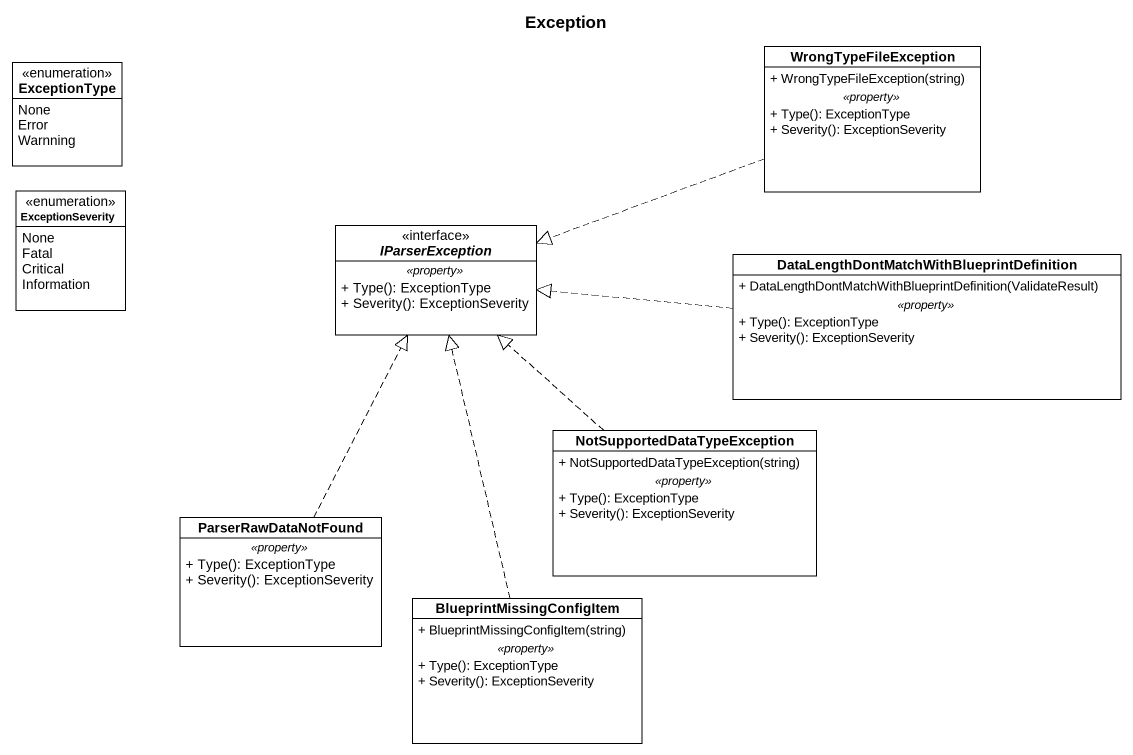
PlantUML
@startuml
title Exception
hide circle
hide empty members
skinparam classAttributeIconSize 0
class WrongTypeFileException {
  + WrongTypeFileException(string)
  .. <<property>> ..
  + Type(): ExceptionType
  + Severity(): ExceptionSeverity
}
enum ExceptionType {
  None
  Error
  Warnning
}
enum ExceptionSeverity {
  None
  Fatal
  Critical
  Information
}
interface IParserException <<interface>> {
  .. <<property>> ..
  + Type(): ExceptionType
  + Severity(): ExceptionSeverity
}
class "DataLengthDontMatchWithBlueprintDefinition" as DataLengthDontMatchWithBluep {
  + DataLengthDontMatchWithBlueprintDefinition(ValidateResult)
  .. <<property>> ..
  + Type(): ExceptionType
  + Severity(): ExceptionSeverity
}
class "NotSupportedDataTypeException" as NotSupportedDataTypeExceptio {
  + NotSupportedDataTypeException(string)
  .. <<property>> ..
  + Type(): ExceptionType
  + Severity(): ExceptionSeverity
}
class ParserRawDataNotFound {
  .. <<property>> ..
  + Type(): ExceptionType
  + Severity(): ExceptionSeverity
}
class BlueprintMissingConfigItem {
  + BlueprintMissingConfigItem(string)
  .. <<property>> ..
  + Type(): ExceptionType
  + Severity(): ExceptionSeverity
}
WrongTypeFileException .left.|> IParserException
DataLengthDontMatchWithBluep .left.|> IParserException
NotSupportedDataTypeExceptio .up.|> IParserException
ParserRawDataNotFound .up.|> IParserException
BlueprintMissingConfigItem .up.|> IParserException
@enduml
